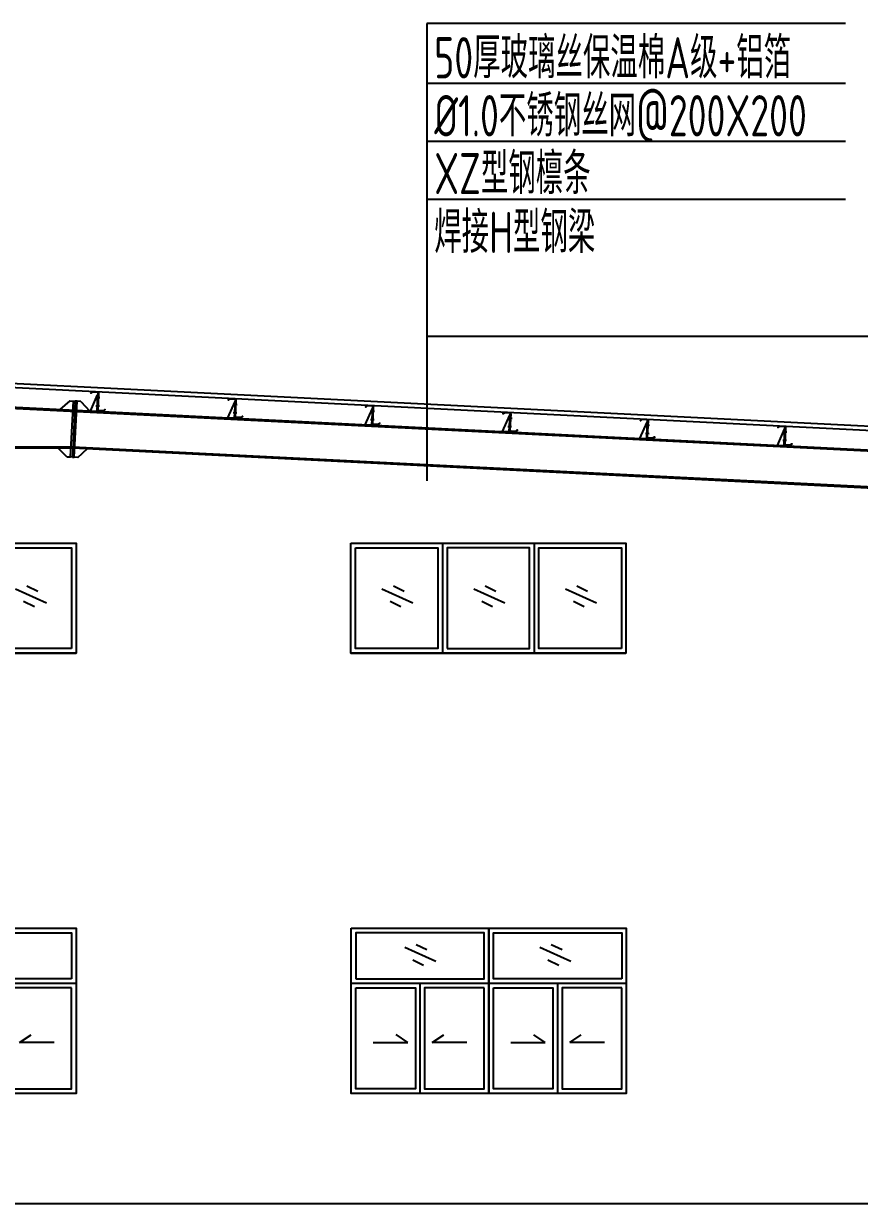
# Model space of a CAD drawing. Extents: x 180850 to 1399066, y 113487 to 334416.
# Drawn here: x 840360 to 849474, y 297343 to 310208 of the extents above; entities that cross this region are included whole.
import ezdxf

# ---------------------------------------------------------------- set-up
doc = ezdxf.new("R2010")
doc.units = 0
doc.header["$LTSCALE"] = 1000
for name, color, linetype in [('AXIS', 3, 'Continuous'), ('DOTE', 1, 'Continuous'), ('GL', 150, 'Continuous'), ('LT', 27, 'Continuous'), ('PZ', 202, 'Continuous'), ('TEXT', 7, 'Continuous')]:
    doc.layers.add(name, color=color, linetype=linetype)
doc.styles.add('C', font='tssdeng.shx', dxfattribs={"height": 3, "bigfont": 'tssdchn.shx'})

# ---------------------------------------------------------------- blocks, each defined once
blk = doc.blocks.new('A$C50290E37')
at = {"color": 8}
for p, q in [((25303.69245265156, 6000.077888590749), (25303.67745265516, 4800.077888590749)), ((26303.6774526519, 6000.077888593456), (26303.67745265516, 4800.077888593456)), ((20772.01579189627, 5534.5322268296), (20889.67887219856, 5477.469643552278)), ((24767.64005684573, 5534.54850541889), (24885.30313714803, 5477.485922141568)), ((25767.9713139463, 5534.532226843105), (25885.63439424848, 5477.469643565782)), ((26768.02025743783, 5534.532226845811), (26885.68333774013, 5477.469643568489)), ((20647.38872526423, 5502.484345946752), (20985.70057673194, 5349.875002335757)), ((24643.0129902137, 5502.500624536042), (24981.3248416814, 5349.891280925047)), ((25643.34424731438, 5502.484345960256), (25981.65609878208, 5349.875002349261)), ((26643.3931908058, 5502.484345962948), (26981.7050422735, 5349.875002351982)), ((20735.81683511613, 5366.632163444461), (20853.47991541831, 5309.569580167139)), ((24731.4411000656, 5366.648442033751), (24849.10418036778, 5309.585858756429)), ((25731.77235716605, 5366.632163457965), (25849.43543746835, 5309.569580180643)), ((26731.8213006577, 5366.632163460672), (26849.48438095988, 5309.56958018335)), ((18307.67298711359, 4800.077888571861), (21307.73298711318, 4800.077888579952)), ((24303.67745265516, 4800.077888588043), (27303.73745265475, 4800.077888596163)), ((25807.70298711339, -0.0004575842176564038), (25807.70298711339, 1799.999542415782)), ((25807.73298711318, 1799.999542415782), (25807.73298711318, -0.0004575842176564038)), ((24891.58701119618, 1592.288741424622), (25229.89886266331, 1439.679397812724)), ((25016.21407782822, 1624.336622307135), (25133.87715813029, 1567.274039029493)), ((26364.5396596361, 1592.272462846129), (26702.85151110322, 1439.663119234232)), ((26489.16672626813, 1624.320343728643), (26606.8298065702, 1567.257760451001)), ((24980.0151210475, 1456.436558922112), (25097.67820134957, 1399.37397564447)), ((26452.96776948741, 1456.42028034362), (26570.63084978948, 1399.357697065978)), ((18307.68798711372, 1199.99954240548), (21307.77798711264, 1199.99954240548)), ((24307.68798711372, 1199.999542415782), (27307.77798711264, 1199.999542415782)), ((25057.78926072421, 1200.185129916266), (25057.49231107242, 0.1851666575530544)), ((26557.74048711325, 1199.999542415782), (26557.74048711325, -0.0004575842176564038)), ((20691.7475362093, 555.2932872191013), (20816.58326977852, 639.7383669812407)), ((21068.43856896728, 555.2932872191013), (20691.7475362093, 555.2932872191013)), ((24546.9316567583, 555.6052708173229), (24923.62267798278, 555.5120555914764)), ((24923.62267798278, 555.5120555914764), (24798.80784485, 639.9880243744701)), ((25191.6967679658, 555.4457184997445), (25316.55339432694, 639.8599040700356)), ((25568.38778919028, 555.352503273898), (25191.6967679658, 555.4457184997445)), ((26046.98240526055, 555.2932872294332), (26423.67343801854, 555.2932872294332)), ((26423.67343801854, 555.2932872294332), (26298.83770444931, 639.7383669915725)), ((26691.7475362093, 555.2932872294332), (26816.58326977852, 639.7383669915725)), ((27068.43856896728, 555.2932872294332), (26691.7475362093, 555.2932872294332))]:
    blk.add_line(p, q, dxfattribs=at)
for points in [[(18307.67298711033, 6000.077888571861), (21307.67298711033, 6000.077888579952), (21307.67298711359, 4800.077888579952), (18307.67298711359, 4800.077888571861)], [(21257.73298711306, 4850.077888579835), (20357.67298711347, 4850.077888577391), (20357.67493837536, 5950.068276476319), (21257.73493837495, 5950.068276478778)], [(24303.6774526519, 6000.077888588043), (27303.6774526519, 6000.077888596177), (27303.67745265516, 4800.077888596163), (24303.67745265516, 4800.077888588043)], [(24353.32098231511, 5950.103283968754), (25253.37393936655, 5950.065826164879), (25253.36679651262, 4850.065826215985), (24353.31383946096, 4850.103284019977)], [(25353.67608070374, 4850.077888590895), (26253.67745265504, 4850.07788859331), (26253.67940391693, 5950.068276492253), (25353.67803196586, 5950.068276489823)], [(27253.73745265463, 4850.077888596017), (26353.67745265504, 4850.077888593602), (26353.67940391693, 5950.06827649253), (27253.73940391652, 5950.06827649496)], [(18307.68798711372, 1799.99954240548), (21307.71798711305, 1799.99954240548), (21307.71798711305, -0.0004575945204123855), (18307.68798711372, -0.0004575945204123855)], [(21257.77798711264, 1249.99954240548), (19857.70298711385, 1249.99954240548), (19857.70493837877, 1749.989930304408), (21257.77993837756, 1749.989930304408)], [(24307.68798711372, 1799.999542415782), (27307.71798711305, 1799.999542415782), (27307.71798711305, -0.0004575842176564038), (24307.68798711372, -0.0004575842176564038)], [(24357.62798711413, 1249.999542415782), (25757.70298711292, 1249.999542415782), (25757.701035848, 1749.98993031471), (24357.62603584921, 1749.98993031471)], [(27257.77798711264, 1249.999542415782), (25857.70298711385, 1249.999542415782), (25857.70493837877, 1749.98993031471), (27257.77993837756, 1749.98993031471)], [(21257.77798711264, 1149.99954240548), (20607.71048711392, 1149.99954240548), (20607.71048711392, 49.99954240547959), (21257.77798711264, 49.99954240547959)], [(24357.73940925614, 1150.358361357008), (25007.80688935134, 1150.197496925568), (25007.53468550392, 50.19753060507355), (24357.46720540873, 50.35839503654279)], [(25757.81436638779, 1150.011901537277), (25107.74688629271, 1150.172765968746), (25107.47468244529, 50.17279964825138), (25757.54216254037, 50.01193521681125)], [(25857.70298711385, 1149.999542415782), (26507.77048711258, 1149.999542415782), (26507.77048711258, 49.99954241578234), (25857.70298711385, 49.99954241578234)], [(27257.77798711264, 1149.999542415782), (26607.71048711392, 1149.999542415782), (26607.71048711392, 49.99954241578234), (27257.77798711264, 49.99954241578234)]]:
    blk.add_lwpolyline(points, close=True, dxfattribs=at)

msp = doc.modelspace()

# ---------------------------------------------------------------- linework, layer by layer
at = {"layer": 'AXIS', "linetype": 'ByBlock'}
for p, q in [((844758.4585625423, 310208.2535025392, -0.8588636219624313), (844758.4585625413, 305221.6769875734, -0.8588636219624313)), ((849323.2527868253, 310208.2535025394, -0.8588636219624313), (844758.4585625423, 310208.2535025392, -0.8588636219624313)), ((849323.2527868252, 309553.8090850081, -0.8588636219624313), (844758.4585625422, 309553.809085008, -0.8588636219624313)), ((849323.2527868248, 308921.6535797863, -0.8588636219624313), (844758.4585625419, 308921.6535797862, -0.8588636219624313)), ((849323.2527868244, 308291.5690042753, -0.8588636219624313), (844758.4585625414, 308291.5690042751, -0.8588636219624313)), ((850844.8508615849, 306797.4688112609, -0.8588636219624313), (844758.4585625409, 306797.4688112607, -0.8588636219624313))]:
    msp.add_line(p, q, dxfattribs=at)
at = {"layer": 'AXIS', "linetype": 'ByBlock', "elevation": -0.8588636219624313}
msp.add_lwpolyline([(853889.4513108918, 305553.7755746648), (836432.5939849401, 306427.5151487888), (836432.59398494, 306477.7791461481), (853891.948191739, 305603.7131916087)], close=True, dxfattribs=at)
at = {"layer": 'DOTE'}
msp.add_line((816572.0446890197, 297343.2916724154, -0.8588636219624313), (855704.2466994249, 297343.2916724154, -0.8588636219624313), dxfattribs=at)
at = {"layer": 'GL'}
for p, q in [((836414.5079417169, 306217.1946734115, -0.8588636219624313), (853589.0292066332, 305358.4686102108, -0.8588636219624313)), ((836414.5079417169, 306205.1796827748, -0.8588636219624313), (853589.2689071945, 305346.441634546, -0.8588636219624313)), ((836794.8671285624, 305580.5109472271, 0.3432826292532876), (840898.1367451819, 305581.3359331586, -0.8588636219624313)), ((836794.8750678591, 305591.7114014297, -0.8858517751777693), (840898.7356930041, 305593.3148896019, -0.8588464041354636)), ((840898.0949806712, 305580.500642948, -0.8588496992449324), (850871.2320247478, 305081.8437907712, -0.8588636219624313)), ((840898.6942320744, 305592.4856710145, -0.8588496992449324), (850871.831276151, 305093.8288188378, -0.8588636219624313))]:
    msp.add_line(p, q, dxfattribs=at)
at = {"layer": 'LT', "color": 1, "linetype": 'Continuous'}
for p, q in [((841152.0944293119, 306132.765869505, -4.858863622005261), (841191.9501413883, 306130.7730839037, -4.858863622005261)), ((841152.0944293119, 306132.765869505, -4.858863622005261), (841191.9501413883, 306130.7730839037, -4.858863622005261)), ((842650.222937629, 306057.859444093, -4.858863622005261), (842690.0786497054, 306055.8666584917, -4.858863622005261)), ((842650.222937629, 306057.859444093, -4.858863622005261), (842690.0786497054, 306055.8666584917, -4.858863622005261)), ((841147.5241072607, 306041.3594284856, -4.858863622005261), (841187.3798193365, 306039.3666428787, -4.858863622005261)), ((841147.5241072607, 306041.3594284856, -4.858863622005261), (841187.3798193365, 306039.3666428787, -4.858863622005261)), ((842645.6526155778, 305966.4530030737, -4.858863622005261), (842685.5083276535, 305964.4602174667, -4.858863622005261)), ((842645.6526155778, 305966.4530030737, -4.858863622005261), (842685.5083276535, 305964.4602174667, -4.858863622005261)), ((844148.351445946, 305982.953018681, -4.858863622005261), (844188.2071580223, 305980.9602330795, -4.858863622005261)), ((844148.351445946, 305982.953018681, -4.858863622005261), (844188.2071580223, 305980.9602330795, -4.858863622005261)), ((844143.7811238947, 305891.5465776618, -4.858863622005261), (844183.6368359706, 305889.5537920545, -4.858863622005261)), ((844143.7811238947, 305891.5465776618, -4.858863622005261), (844183.6368359706, 305889.5537920545, -4.858863622005261)), ((845641.9096322117, 305816.6401522496, -4.858863622005261), (845681.7653442876, 305814.6473666427, -4.858863622005261)), ((845641.9096322117, 305816.6401522496, -4.858863622005261), (845681.7653442876, 305814.6473666427, -4.858863622005261)), ((845646.4799542631, 305908.0465932691, -4.858863622005261), (845686.3356663394, 305906.0538076677, -4.858863622005261)), ((845646.4799542631, 305908.0465932691, -4.858863622005261), (845686.3356663394, 305906.0538076677, -4.858863622005261)), ((847144.6084625801, 305833.1401678571, -4.858863622005261), (847184.4641746565, 305831.1473822556, -4.858863622005261)), ((847144.6084625801, 305833.1401678571, -4.858863622005261), (847184.4641746565, 305831.1473822556, -4.858863622005261)), ((847140.0381405292, 305741.7337268378, -4.858863622005261), (847179.8938526048, 305739.7409412307, -4.858863622005261)), ((847140.0381405292, 305741.7337268378, -4.858863622005261), (847179.8938526048, 305739.7409412307, -4.858863622005261)), ((848642.736970897, 305758.2337424451, -4.858863622005261), (848682.5926829736, 305756.2409568437, -4.858863622005261)), ((848642.736970897, 305758.2337424451, -4.858863622005261), (848682.5926829736, 305756.2409568437, -4.858863622005261)), ((848638.1666488458, 305666.8273014257, -4.858863622005261), (848678.0223609216, 305664.8345158187, -4.858863622005261)), ((848638.1666488458, 305666.8273014257, -4.858863622005261), (848678.0223609216, 305664.8345158187, -4.858863622005261))]:
    msp.add_line(p, q, dxfattribs=at)
at = {"layer": 'LT', "elevation": -4.85886362199787}
for points in [[(841174.4117759592, 306176.4455779964, 0.4142135623730951), (841164.9236287397, 306186.9324775548), (841109.2358357161, 306189.7168672066), (841095.1157853637, 306176.9415835537), (841093.1030453915, 306179.1661908908), (841108.1445582749, 306192.7751787376), (841168.069698607, 306189.7789217206, -0.414213562373095), (841177.5578458266, 306179.2920221622), (841168.7188876262, 306002.5128581811, 0.4142135623730951), (841178.2070348456, 305992.0259586228), (841233.894827869, 305989.241568971), (841248.0148782226, 306002.016852624), (841250.0276181948, 305999.7922452868), (841234.9861053108, 305986.1832574399), (841175.0609649781, 305989.1795144569, -0.4142135623730951), (841165.5728177588, 305999.6664140152), (841174.4117759592, 306176.4455779964)], [(842672.5402842762, 306101.5391525843, 0.4142135623730951), (842663.0521370568, 306112.0260521427), (842607.3643440331, 306114.8104417947), (842593.2442936806, 306102.0351581417), (842591.2315537087, 306104.2597654788), (842606.2730665918, 306117.8687533255), (842666.1982069238, 306114.8724963087, -0.414213562373095), (842675.6863541434, 306104.3855967502), (842666.8473959431, 305927.6064327692, 0.4142135623730951), (842676.3355431628, 305917.1195332108), (842732.0233361861, 305914.3351435589), (842746.1433865399, 305927.110427212), (842748.1561265117, 305924.8858198747), (842733.1146136277, 305911.2768320278), (842673.1894732952, 305914.2730890448, -0.4142135623730951), (842663.7013260758, 305924.7599886032), (842672.5402842762, 306101.5391525843)], [(844170.6687925933, 306026.6327271722, 0.4142135623730951), (844161.1806453738, 306037.1196267307), (844105.4928523501, 306039.9040163826), (844091.3728019976, 306027.1287327297), (844089.3600620256, 306029.3533400667), (844104.4015749089, 306042.9623279137), (844164.3267152408, 306039.9660708967, -0.414213562373095), (844173.8148624605, 306029.4791713383), (844164.9759042603, 305852.7000073572, 0.4142135623730951), (844174.4640514797, 305842.2131077987), (844230.151844503, 305839.4287181468), (844244.2718948569, 305852.2040018), (844246.2846348287, 305849.9793944627), (844231.243121945, 305836.3704066157), (844171.317981612, 305839.3666636328, -0.4142135623730951), (844161.8298343931, 305849.8535631911), (844170.6687925933, 306026.6327271722)], [(845668.7973009102, 305951.7263017604, 0.4142135623730951), (845659.3091536908, 305962.2132013189), (845603.6213606672, 305964.9975909707), (845589.5013103146, 305952.2223073177), (845587.4885703427, 305954.4469146549), (845602.5300832258, 305968.0559025017), (845662.4552235579, 305965.0596454847, -0.414213562373095), (845671.9433707775, 305954.5727459262), (845663.1044125772, 305777.7935819452, 0.4142135623730951), (845672.5925597966, 305767.3066823868), (845728.2803528201, 305764.5222927349), (845742.4004031738, 305777.2975763881), (845744.4131431457, 305775.0729690507), (845729.371630262, 305761.4639812039), (845669.4464899291, 305764.4602382209, -0.4142135623730951), (845659.9583427099, 305774.9471377793), (845668.7973009102, 305951.7263017604)], [(847166.9258092274, 305876.8198763484, 0.4142135623730951), (847157.4376620081, 305887.3067759067), (847101.7498689845, 305890.0911655587), (847087.6298186318, 305877.3158819058), (847085.6170786599, 305879.5404892429), (847100.6585915432, 305893.1494770898), (847160.5837318752, 305890.1532200728, -0.414213562373095), (847170.0718790948, 305879.6663205143), (847161.2329208944, 305702.8871565332, 0.4142135623730951), (847170.7210681139, 305692.4002569749), (847226.4088611373, 305689.6158673229), (847240.528911491, 305702.3911509762), (847242.541651463, 305700.1665436387), (847227.500138579, 305686.5575557917), (847167.5749982464, 305689.5538128088, -0.4142135623730951), (847158.0868510272, 305700.0407123672), (847166.9258092274, 305876.8198763484)], [(848665.0543175443, 305801.9134509364, 0.4142135623730951), (848655.5661703248, 305812.4003504948), (848599.8783773012, 305815.1847401466), (848585.7583269487, 305802.4094564937), (848583.7455869766, 305804.6340638308), (848598.7870998599, 305818.2430516777), (848658.712240192, 305815.2467946607, -0.414213562373095), (848668.2003874116, 305804.7598951024), (848659.3614292112, 305627.9807311211, 0.4142135623730951), (848668.8495764307, 305617.4938315628), (848724.537369454, 305614.709441911), (848738.6574198079, 305627.4847255641), (848740.6701597798, 305625.2601182268), (848725.6286468959, 305611.6511303799), (848665.7035065631, 305614.6473873969, -0.4142135623730951), (848656.215359344, 305625.1342869552), (848665.0543175443, 305801.9134509364)]]:
    msp.add_lwpolyline(points, format="xyb", dxfattribs=at)
at = {"layer": 'LT', "elevation": -0.8588636219624313}
for points in [[(841167.6701976721, 306161.7639186151), (841158.5815513863, 305979.9909929394), (841088.6833138644, 305983.4859048162)], [(841174.1620878744, 306171.4518163021), (841168.1695738415, 306171.7514420038), (841158.5815513863, 305979.9909929394), (841164.5740654193, 305979.6913672379)], [(842665.798705989, 306086.8574932031), (842656.7100597034, 305905.0845675274), (842586.8118221813, 305908.5794794041)], [(842672.2905961913, 306096.54539089), (842666.2980821587, 306096.8450165917), (842656.7100597034, 305905.0845675274), (842662.7025737361, 305904.7849418259)], [(844163.9272143061, 306011.9510677911), (844154.8385680205, 305830.1781421155), (844084.9403304985, 305833.6730539923)], [(844170.4191045082, 306021.6389654781), (844164.4265904756, 306021.9385911797), (844154.8385680205, 305830.1781421155), (844160.8310820534, 305829.878516414)], [(845662.055722623, 305937.044642379), (845652.9670763373, 305755.2717167034), (845583.0688388153, 305758.7666285802)], [(845668.5476128253, 305946.7325400661), (845662.5550987925, 305947.0321657677), (845652.9670763373, 305755.2717167034), (845658.9595903704, 305754.9720910019)], [(847160.1842309403, 305862.1382169672), (847151.0955846546, 305680.3652912915), (847081.1973471326, 305683.8602031684)], [(847166.6761211426, 305871.8261146542), (847160.6836071099, 305872.1257403558), (847151.0955846546, 305680.3652912915), (847157.0880986875, 305680.06566559)], [(848658.3127392571, 305787.2317915551), (848649.2240929714, 305605.4588658795), (848579.3258554494, 305608.9537777563)], [(848664.8046294594, 305796.9196892421), (848658.8121154268, 305797.2193149438), (848649.2240929714, 305605.4588658795), (848655.2166070043, 305605.1592401779)]]:
    msp.add_lwpolyline(points, close=True, dxfattribs=at)
at = {"layer": 'LT', "color": 1, "linetype": 'Continuous'}
for points in [[(841174.5623385417, 306119.3818764212, -4.858863622005261), (841175.7853407963, 306143.8419215578, -4.858863622005261), (841165.5735674902, 306119.8313149724, -4.858863622005261), (841166.7965697445, 306144.2913601094, -4.858863622005261)], [(841174.5623385417, 306119.3818764212, -4.858863622005261), (841175.7853407963, 306143.8419215578, -4.858863622005261), (841165.5735674902, 306119.8313149724, -4.858863622005261), (841166.7965697445, 306144.2913601094, -4.858863622005261)], [(842672.6908468587, 306044.4754510092, -4.858863622005261), (842673.9138491134, 306068.9354961457, -4.858863622005261), (842663.7020758073, 306044.9248895603, -4.858863622005261), (842664.9250780614, 306069.3849346974, -4.858863622005261)], [(842672.6908468587, 306044.4754510092, -4.858863622005261), (842673.9138491134, 306068.9354961457, -4.858863622005261), (842663.7020758073, 306044.9248895603, -4.858863622005261), (842664.9250780614, 306069.3849346974, -4.858863622005261)], [(841171.2150187475, 306052.4354805331, -4.858863622005261), (841169.9920164875, 306027.9754353969, -4.858863622005261), (841162.2262476959, 306052.8849190869, -4.858863622005261), (841161.0032454362, 306028.4248739503, -4.858863622005261)], [(841171.2150187475, 306052.4354805331, -4.858863622005261), (841169.9920164875, 306027.9754353969, -4.858863622005261), (841162.2262476959, 306052.8849190869, -4.858863622005261), (841161.0032454362, 306028.4248739503, -4.858863622005261)], [(842669.3435270645, 305977.529055121, -4.858863622005261), (842668.1205248045, 305953.0690099848, -4.858863622005261), (842660.3547560127, 305977.978493675, -4.858863622005261), (842659.1317537533, 305953.5184485384, -4.858863622005261)], [(842669.3435270645, 305977.529055121, -4.858863622005261), (842668.1205248045, 305953.0690099848, -4.858863622005261), (842660.3547560127, 305977.978493675, -4.858863622005261), (842659.1317537533, 305953.5184485384, -4.858863622005261)], [(844170.8193551757, 305969.5690255971, -4.858863622005261), (844172.0423574303, 305994.0290707339, -4.858863622005261), (844161.8305841243, 305970.0184641483, -4.858863622005261), (844163.0535863783, 305994.4785092855, -4.858863622005261)], [(844170.8193551757, 305969.5690255971, -4.858863622005261), (844172.0423574303, 305994.0290707339, -4.858863622005261), (844161.8305841243, 305970.0184641483, -4.858863622005261), (844163.0535863783, 305994.4785092855, -4.858863622005261)], [(844167.4720353816, 305902.6226297091, -4.858863622005261), (844166.2490331214, 305878.1625845728, -4.858863622005261), (844158.48326433, 305903.0720682631, -4.858863622005261), (844157.2602620703, 305878.6120231263, -4.858863622005261)], [(844167.4720353816, 305902.6226297091, -4.858863622005261), (844166.2490331214, 305878.1625845728, -4.858863622005261), (844158.48326433, 305903.0720682631, -4.858863622005261), (844157.2602620703, 305878.6120231263, -4.858863622005261)], [(845665.6005436986, 305827.716204297, -4.858863622005261), (845664.3775414386, 305803.2561591609, -4.858863622005261), (845656.611772647, 305828.165642851, -4.858863622005261), (845655.3887703874, 305803.7055977144, -4.858863622005261)], [(845665.6005436986, 305827.716204297, -4.858863622005261), (845664.3775414386, 305803.2561591609, -4.858863622005261), (845656.611772647, 305828.165642851, -4.858863622005261), (845655.3887703874, 305803.7055977144, -4.858863622005261)], [(845668.9478634928, 305894.6626001853, -4.858863622005261), (845670.1708657474, 305919.1226453218, -4.858863622005261), (845659.9590924412, 305895.1120387364, -4.858863622005261), (845661.1820946956, 305919.5720838734, -4.858863622005261)], [(845668.9478634928, 305894.6626001853, -4.858863622005261), (845670.1708657474, 305919.1226453218, -4.858863622005261), (845659.9590924412, 305895.1120387364, -4.858863622005261), (845661.1820946956, 305919.5720838734, -4.858863622005261)], [(847167.07637181, 305819.7561747732, -4.858863622005261), (847168.2993740647, 305844.21621991, -4.858863622005261), (847158.0876007584, 305820.2056133243, -4.858863622005261), (847159.3106030127, 305844.6656584615, -4.858863622005261)], [(847167.07637181, 305819.7561747732, -4.858863622005261), (847168.2993740647, 305844.21621991, -4.858863622005261), (847158.0876007584, 305820.2056133243, -4.858863622005261), (847159.3106030127, 305844.6656584615, -4.858863622005261)], [(847163.7290520158, 305752.8097788851, -4.858863622005261), (847162.5060497557, 305728.3497337488, -4.858863622005261), (847154.7402809641, 305753.2592174391, -4.858863622005261), (847153.5172787047, 305728.7991723024, -4.858863622005261)], [(847163.7290520158, 305752.8097788851, -4.858863622005261), (847162.5060497557, 305728.3497337488, -4.858863622005261), (847154.7402809641, 305753.2592174391, -4.858863622005261), (847153.5172787047, 305728.7991723024, -4.858863622005261)], [(848661.8575603325, 305677.9033534731, -4.858863622005261), (848660.6345580724, 305653.4433083369, -4.858863622005261), (848652.8687892809, 305678.3527920271, -4.858863622005261), (848651.6457870214, 305653.8927468903, -4.858863622005261)], [(848661.8575603325, 305677.9033534731, -4.858863622005261), (848660.6345580724, 305653.4433083369, -4.858863622005261), (848652.8687892809, 305678.3527920271, -4.858863622005261), (848651.6457870214, 305653.8927468903, -4.858863622005261)], [(848665.2048801268, 305744.8497493612, -4.858863622005261), (848666.4278823814, 305769.3097944979, -4.858863622005261), (848656.2161090755, 305745.2991879124, -4.858863622005261), (848657.4391113295, 305769.7592330495, -4.858863622005261)], [(848665.2048801268, 305744.8497493612, -4.858863622005261), (848666.4278823814, 305769.3097944979, -4.858863622005261), (848656.2161090755, 305745.2991879124, -4.858863622005261), (848657.4391113295, 305769.7592330495, -4.858863622005261)]]:
    msp.add_solid(points, dxfattribs=at)
at = {"layer": 'PZ'}
for p, q in [((840863.7379002102, 306094.8580974716, -2.858863621936965), (840754.0368394156, 306000.2220015764, -4.877261626364041)), ((840863.7379002102, 306094.8580974716, -2.858863621936965), (840754.0368394156, 306000.2220015764, -4.877261626364041)), ((840863.7379002102, 306094.8580974716, -2.858863621936965), (840903.6879937672, 306092.8605927934, -2.858863621936965)), ((840863.7379002102, 306094.8580974716, -2.858863621936965), (840903.6879937672, 306092.8605927934, -2.858863621936965)), ((840983.588180879, 306088.8655834376, -2.858863621936965), (840943.6380873219, 306090.8630881154, -2.858863621936965)), ((840983.588180879, 306088.8655834376, -2.858863621936965), (840943.6380873219, 306090.8630881154, -2.858863621936965)), ((840983.588180879, 306088.8655834376, -2.858863621936965), (841083.302094647, 305983.7587388132, -4.877261626364041)), ((840983.588180879, 306088.8655834376, -2.858863621936965), (841083.302094647, 305983.7587388132, -4.877261626364041)), ((840833.2134918194, 305484.369929764, -0.8588636219151518), (840736.6796101095, 305580.0164794337, -0.8588636219266303)), ((840833.2134918194, 305484.369929764, -0.8588636219151518), (840736.6796101095, 305580.0164794337, -0.8588636219266303)), ((840953.063772488, 305478.3774157286, -0.8588636219151518), (841055.7577694523, 305573.3676378543, -0.8588636219444985)), ((840953.063772488, 305478.3774157286, -0.8588636219151518), (841055.7577694523, 305573.3676378543, -0.8588636219444985)), ((840833.2134918194, 305484.369929764, -0.8588636219151518), (840873.1635853761, 305482.3724250856, -0.8588636219151518)), ((840833.2134918194, 305484.369929764, -0.8588636219151518), (840873.1635853761, 305482.3724250856, -0.8588636219151518)), ((840953.063772488, 305478.3774157286, -0.8588636219151518), (840913.1136789314, 305480.3749204073, -0.8588636219151518)), ((840953.063772488, 305478.3774157286, -0.8588636219151518), (840913.1136789314, 305480.3749204073, -0.8588636219151518))]:
    msp.add_line(p, q, dxfattribs=at)
at = {"layer": 'PZ', "elevation": -0.8588636219624313}
for points in [[(840893.1386321626, 305481.3736727457), (840873.1635853761, 305482.3724250856), (840903.6879937672, 306092.8605927934), (840923.6630405448, 306091.8618404545)], [(840893.1386321626, 305481.3736727457), (840873.1635853761, 305482.3724250856), (840903.6879937672, 306092.8605927934), (840923.6630405448, 306091.8618404545)], [(840893.1386321614, 305481.3736727457), (840913.1136789391, 305480.3749204067), (840943.6380873238, 306090.8630881152), (840923.6630405462, 306091.8618404542)], [(840893.1386321614, 305481.3736727457), (840913.1136789391, 305480.3749204067), (840943.6380873238, 306090.8630881152), (840923.6630405462, 306091.8618404542)]]:
    msp.add_lwpolyline(points, close=True, dxfattribs=at)

# ---------------------------------------------------------------- block references
msp.add_blockref('A$C50290E37', (819624.9208489311, 298543.3616589775, -0.8588636219624366))

# ---------------------------------------------------------------- texts
at = {"layer": 'TEXT', "style": 'C', "width": 0.7}
for s, p in [('50厚玻璃丝保温棉A级+铝箔', (844838.1579825925, 309610.5947253194, -0.8588636219624313)), ('%%C1.0不锈钢丝网@200X200', (844838.157982592, 308978.4392200976, -0.8588636219624313)), ('XZ型钢檩条', (844838.1579825914, 308348.3546445866, -0.8588636219624313)), ('焊接H型钢梁', (844838.1579825914, 307706.9506243917, -0.8588636219624313))]:
    msp.add_text(s, height=450.0000000374999, dxfattribs=at).set_placement(p)

doc.saveas('drawing.dxf')
